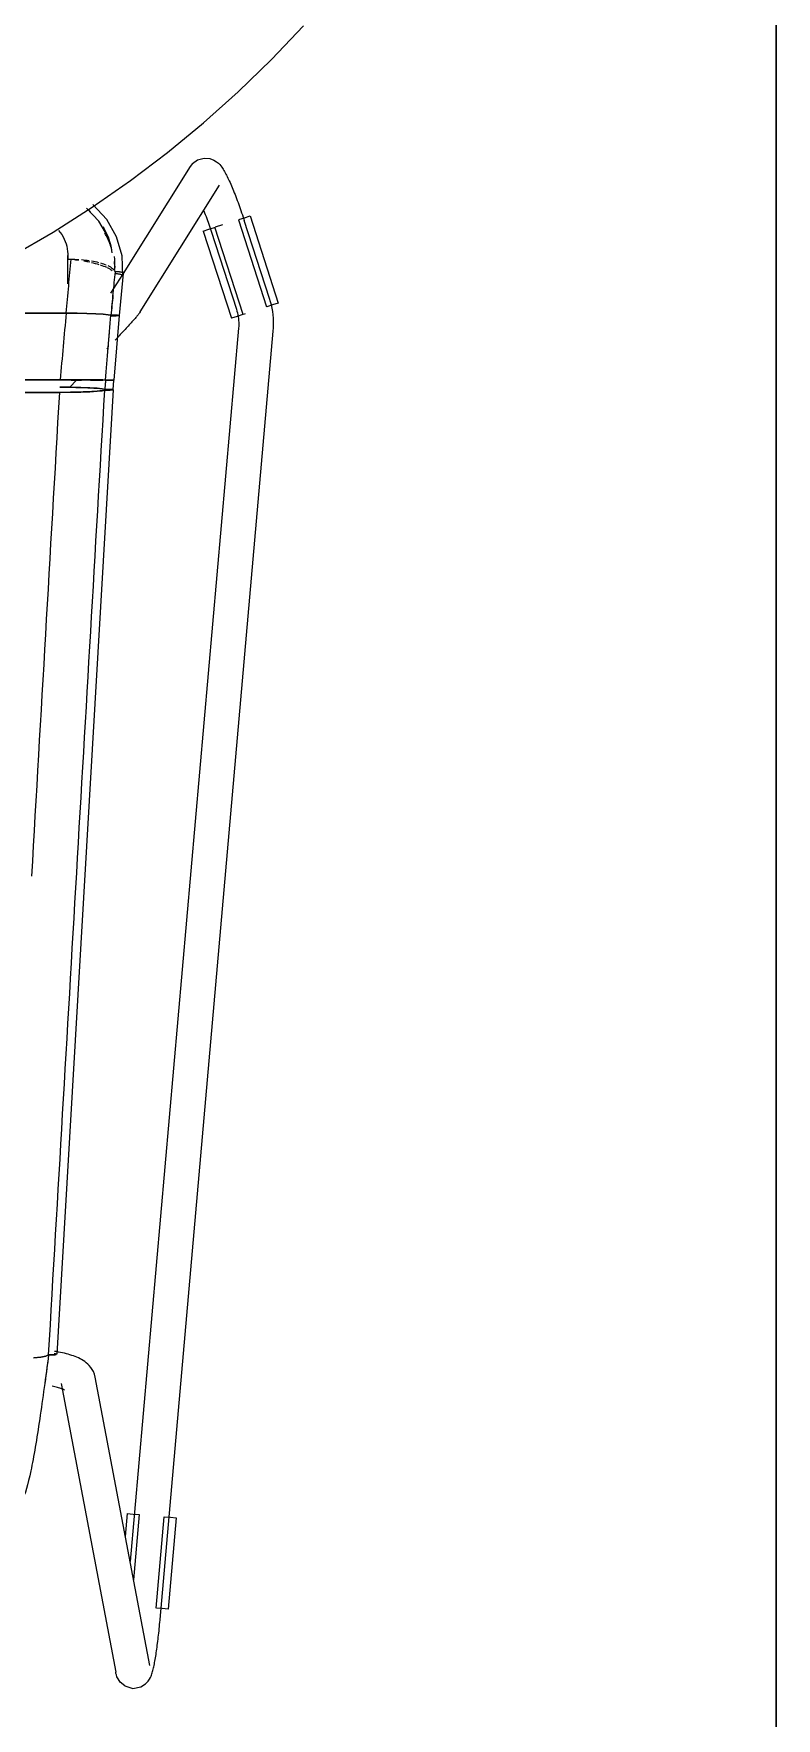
# Model space of a CAD drawing. Header units: millimetres. Extents: x 79795 to 317870, y -36033 to 97293.
# Drawn here: x 227655 to 227911, y 30207 to 30786 of the extents above; entities that cross this region are included whole.
import ezdxf

# ---------------------------------------------------------------- set-up
doc = ezdxf.new("R2010")
doc.units = ezdxf.units.MM
doc.header["$MEASUREMENT"] = 0
doc.layers.add('CSM-STL-XX-ZZ-M3-A-XXXX-00001_detached _19_04_21__rvt-1-Level 4$0$I-WALL', color=7, linetype='CONTINUOUS', lineweight=9)
doc.layers.add('I-FURN', color=8, linetype='CONTINUOUS', lineweight=9)

msp = doc.modelspace()

# ---------------------------------------------------------------- linework, layer by layer
at = {"layer": 'CSM-STL-XX-ZZ-M3-A-XXXX-00001_detached _19_04_21__rvt-1-Level 4$0$I-WALL', "lineweight": 30}
msp.add_line((227910.83, 34245.33), (227910.83, 29859.33), dxfattribs=at)
at = {"layer": 'I-FURN'}
for p, q in [((227737.18, 30777.56), (227748.22, 30789.14)), ((227725.68, 30766.43), (227737.18, 30777.56)), ((227713.75, 30755.77), (227725.68, 30766.43)), ((227701.4, 30745.6), (227713.75, 30755.77)), ((227688.66, 30735.93), (227701.4, 30745.6)), ((227710.04, 30741.82), (227709.15, 30740.7)), ((227710.04, 30741.82), (227711.78, 30743.05)), ((227711.78, 30743.05), (227714, 30743.63)), ((227714, 30743.63), (227715.98, 30743.46)), ((227715.98, 30743.46), (227717.36, 30742.94)), ((227717.36, 30742.94), (227718.27, 30742.37)), ((227718.27, 30742.37), (227718.9, 30741.85)), ((227718.9, 30741.85), (227719.37, 30741.39)), ((227719.37, 30741.39), (227719.73, 30740.96)), ((227675.54, 30726.77), (227688.66, 30735.93)), ((227709.15, 30740.7), (227686.12, 30703.93)), ((227719.73, 30740.96), (227720.05, 30740.56)), ((227720.05, 30740.56), (227720.32, 30740.17)), ((227720.32, 30740.17), (227720.58, 30739.78)), ((227720.58, 30739.78), (227720.82, 30739.39)), ((227720.82, 30739.39), (227721.06, 30738.99)), ((227721.06, 30738.99), (227721.29, 30738.58)), ((227721.29, 30738.58), (227721.52, 30738.15)), ((227721.52, 30738.15), (227721.75, 30737.71)), ((227721.75, 30737.71), (227721.98, 30737.26)), ((227721.98, 30737.26), (227722.21, 30736.78)), ((227722.21, 30736.78), (227722.44, 30736.29)), ((227722.44, 30736.29), (227722.67, 30735.78)), ((227722.67, 30735.78), (227722.91, 30735.25)), ((227692.02, 30690.74), (227719.32, 30734.33)), ((227722.91, 30735.25), (227723.15, 30734.71)), ((227723.15, 30734.71), (227723.4, 30734.15)), ((227723.4, 30734.15), (227723.64, 30733.57)), ((227723.64, 30733.57), (227723.89, 30732.97)), ((227723.89, 30732.97), (227724.14, 30732.36)), ((227724.14, 30732.36), (227724.39, 30731.74)), ((227724.39, 30731.74), (227724.64, 30731.1)), ((227724.64, 30731.1), (227724.89, 30730.44)), ((227724.89, 30730.44), (227725.15, 30729.78)), ((227725.15, 30729.78), (227725.4, 30729.1)), ((227662.06, 30718.15), (227675.54, 30726.77)), ((227677.83, 30721.93), (227673.57, 30726.4)), ((227680.52, 30722.51), (227675.77, 30727.66)), ((227713.96, 30725.44), (227714.19, 30724.82)), ((227714.19, 30724.82), (227714.42, 30724.18)), ((227714.42, 30724.18), (227714.66, 30723.54)), ((227725.4, 30729.1), (227725.66, 30728.41)), ((227725.66, 30728.41), (227725.91, 30727.71)), ((227725.91, 30727.71), (227726.16, 30727.01)), ((227726.16, 30727.01), (227726.42, 30726.29)), ((227726.42, 30726.29), (227726.67, 30725.57)), ((227726.67, 30725.57), (227726.92, 30724.84)), ((227726.92, 30724.84), (227727.17, 30724.11)), ((227727.17, 30724.11), (227727.42, 30723.37)), ((227681.2, 30716.1), (227677.83, 30721.93)), ((227683.91, 30716.5), (227680.52, 30722.51)), ((227713.68, 30718.51), (227715.63, 30719.14)), ((227713.68, 30718.51), (227723.37, 30688.51)), ((227714.66, 30723.54), (227714.9, 30722.88)), ((227714.9, 30722.88), (227715.13, 30722.21)), ((227715.13, 30722.21), (227715.37, 30721.54)), ((227715.37, 30721.54), (227715.6, 30720.86)), ((227715.6, 30720.86), (227715.83, 30720.18)), ((227715.63, 30719.14), (227717.6, 30719.78)), ((227715.83, 30720.18), (227716.06, 30719.49)), ((227716.06, 30719.49), (227716.29, 30718.8)), ((227716.29, 30718.8), (227716.4, 30718.47)), ((227716.4, 30718.47), (227725.11, 30691.65)), ((227727.41, 30689.81), (227717.72, 30719.82)), ((227720.3, 30720.65), (227717.82, 30719.85)), ((227725.79, 30722.43), (227735.48, 30692.42)), ((227725.91, 30722.46), (227727.88, 30723.1)), ((227727.42, 30723.37), (227727.66, 30722.63)), ((227727.66, 30722.63), (227727.81, 30722.17)), ((227736.52, 30695.36), (227727.81, 30722.17)), ((227727.88, 30723.1), (227729.83, 30723.73)), ((227729.83, 30723.73), (227739.52, 30693.72)), ((227648.25, 30710.07), (227662.06, 30718.15)), ((227685.78, 30709.98), (227683.91, 30716.5)), ((227667.07, 30708.86), (227668.12, 30708.86)), ((227667.12, 30700.35), (227667.12, 30710.1)), ((227686.07, 30703.07), (227685.78, 30709.98)), ((227685.89, 30703.56), (227681.85, 30697.11)), ((227686.19, 30703.97), (227684.77, 30689.48)), ((227736.54, 30695.31), (227736.52, 30695.36)), ((227736.87, 30694.22), (227736.54, 30695.31)), ((227666.42, 30690.31), (227606.3, 30690.31)), ((227606.3, 30690.31), (227666.42, 30690.31)), ((227670.18, 30690.28), (227666.42, 30690.31)), ((227666.54, 30690.31), (227670.18, 30690.28)), ((227670.27, 30690.28), (227673.71, 30690.21)), ((227673.71, 30690.21), (227670.28, 30690.28)), ((227676.81, 30690.09), (227673.71, 30690.21)), ((227673.78, 30690.2), (227676.81, 30690.09)), ((227679.29, 30689.94), (227676.81, 30690.09)), ((227676.85, 30690.09), (227679.29, 30689.94)), ((227681.03, 30689.76), (227679.29, 30689.94)), ((227679.31, 30689.94), (227681.03, 30689.76)), ((227681.92, 30689.57), (227681.03, 30689.76)), ((227681.03, 30689.76), (227681.91, 30689.57)), ((227681.91, 30689.57), (227682.38, 30689.58)), ((227682.39, 30689.58), (227681.92, 30689.57)), ((227681.93, 30689.38), (227682.4, 30689.38)), ((227682.4, 30689.38), (227681.93, 30689.38)), ((227682.38, 30689.58), (227682.88, 30689.58)), ((227682.88, 30689.58), (227682.39, 30689.58)), ((227682.4, 30689.38), (227682.9, 30689.37)), ((227682.9, 30689.37), (227682.4, 30689.38)), ((227683.38, 30689.58), (227682.88, 30689.58)), ((227682.88, 30689.58), (227683.37, 30689.58)), ((227682.9, 30689.37), (227683.39, 30689.38)), ((227683.39, 30689.38), (227682.9, 30689.37)), ((227684.76, 30689.48), (227682.94, 30667.28)), ((227683.37, 30689.58), (227683.82, 30689.56)), ((227683.83, 30689.56), (227683.38, 30689.58)), ((227683.39, 30689.38), (227683.84, 30689.39)), ((227683.84, 30689.39), (227683.39, 30689.38)), ((227683.82, 30689.56), (227684.21, 30689.55)), ((227684.21, 30689.55), (227683.83, 30689.56)), ((227684.51, 30689.53), (227684.21, 30689.55)), ((227684.21, 30689.55), (227684.5, 30689.53)), ((227684.22, 30689.41), (227684.51, 30689.43)), ((227684.51, 30689.43), (227684.22, 30689.41)), ((227684.7, 30689.5), (227684.51, 30689.53)), ((227684.51, 30689.43), (227684.7, 30689.45)), ((227684.7, 30689.45), (227684.51, 30689.43)), ((227684.69, 30689.5), (227684.76, 30689.48)), ((227684.77, 30689.48), (227684.7, 30689.5)), ((227684.7, 30689.45), (227684.77, 30689.48)), ((227684.76, 30689.48), (227684.7, 30689.45)), ((227690.9, 30689.26), (227690.7, 30689.02)), ((227691.09, 30689.49), (227690.9, 30689.26)), ((227691.27, 30689.71), (227691.09, 30689.49)), ((227691.44, 30689.93), (227691.27, 30689.71)), ((227691.62, 30690.16), (227691.44, 30689.93)), ((227691.8, 30690.42), (227691.62, 30690.16)), ((227692.02, 30690.74), (227691.8, 30690.42)), ((227725.11, 30691.65), (227725.3, 30691.02)), ((227725.3, 30691.02), (227725.47, 30690.37)), ((227727.29, 30689.77), (227725.32, 30689.14)), ((227725.47, 30690.37), (227725.61, 30689.73)), ((227725.61, 30689.73), (227725.72, 30689.08)), ((227728.17, 30690.06), (227727.51, 30689.84)), ((227737.57, 30693.09), (227735.6, 30692.46)), ((227737.15, 30693.12), (227736.87, 30694.22)), ((227737.39, 30692), (227737.15, 30693.12)), ((227737.59, 30690.87), (227737.39, 30692)), ((227739.52, 30693.72), (227737.57, 30693.09)), ((227737.74, 30689.74), (227737.59, 30690.87)), ((227737.84, 30688.6), (227737.74, 30689.74)), ((227686, 30683.8), (227685.59, 30683.35)), ((227686.41, 30684.23), (227686, 30683.8)), ((227686.8, 30684.66), (227686.41, 30684.23)), ((227687.18, 30685.07), (227686.8, 30684.66)), ((227687.55, 30685.47), (227687.18, 30685.07)), ((227687.9, 30685.86), (227687.55, 30685.47)), ((227688.25, 30686.24), (227687.9, 30685.86)), ((227688.58, 30686.6), (227688.25, 30686.24)), ((227725.85, 30685.09), (227688.57, 30260.74)), ((227688.89, 30686.96), (227688.58, 30686.6)), ((227689.19, 30687.29), (227688.89, 30686.96)), ((227689.48, 30687.62), (227689.19, 30687.29)), ((227689.75, 30687.92), (227689.48, 30687.62)), ((227690.01, 30688.22), (227689.75, 30687.92)), ((227690.25, 30688.5), (227690.01, 30688.22)), ((227690.48, 30688.76), (227690.25, 30688.5)), ((227690.7, 30689.02), (227690.48, 30688.76)), ((227698.86, 30240.72), (227737.81, 30684.04)), ((227725.32, 30689.14), (227723.37, 30688.51)), ((227725.72, 30689.08), (227725.81, 30688.42)), ((227725.81, 30688.42), (227725.87, 30687.76)), ((227725.9, 30685.77), (227725.86, 30685.11)), ((227725.86, 30685.11), (227725.86, 30685.09)), ((227725.87, 30687.76), (227725.91, 30687.1)), ((227725.92, 30686.44), (227725.9, 30685.77)), ((227725.91, 30687.1), (227725.92, 30686.44)), ((227737.81, 30684.04), (227737.89, 30685.18)), ((227737.9, 30687.46), (227737.84, 30688.6)), ((227737.89, 30685.18), (227737.92, 30686.32)), ((227737.92, 30686.32), (227737.9, 30687.46)), ((227681.03, 30678.52), (227680.55, 30678.01)), ((227683.85, 30681.49), (227683.39, 30681.01)), ((227684.3, 30681.97), (227683.85, 30681.49)), ((227684.74, 30682.44), (227684.3, 30681.97)), ((227685.17, 30682.9), (227684.74, 30682.44)), ((227685.59, 30683.35), (227685.17, 30682.9)), ((227530.84, 30667.34), (227664.47, 30667.34)), ((227664.47, 30667.34), (227530.84, 30667.34)), ((227664.47, 30667.34), (227668.26, 30667.34)), ((227668.26, 30667.34), (227664.47, 30667.34)), ((227667.7, 30664.66), (227670.27, 30667.33)), ((227668.26, 30667.34), (227671.83, 30667.33)), ((227671.83, 30667.33), (227668.26, 30667.34)), ((227671.82, 30667.22), (227668.26, 30667.21)), ((227668.27, 30667.21), (227671.82, 30667.22)), ((227671.83, 30667.33), (227674.96, 30667.32)), ((227674.96, 30667.32), (227671.83, 30667.33)), ((227677.44, 30667.24), (227674.94, 30667.23)), ((227674.95, 30667.23), (227677.45, 30667.24)), ((227674.96, 30667.32), (227677.46, 30667.31)), ((227677.47, 30667.31), (227674.96, 30667.32)), ((227679.19, 30667.25), (227677.44, 30667.24)), ((227677.45, 30667.24), (227679.2, 30667.25)), ((227677.47, 30667.31), (227679.21, 30667.3)), ((227679.21, 30667.3), (227677.47, 30667.31)), ((227679.21, 30667.3), (227680.1, 30667.28)), ((227680.1, 30667.28), (227679.21, 30667.3)), ((227680.56, 30667.27), (227680.09, 30667.27)), ((227680.09, 30667.27), (227680.56, 30667.27)), ((227680.1, 30667.28), (227680.57, 30667.28)), ((227680.57, 30667.28), (227680.1, 30667.28)), ((227681.06, 30667.27), (227680.56, 30667.27)), ((227680.56, 30667.27), (227681.06, 30667.27)), ((227680.57, 30667.28), (227681.07, 30667.28)), ((227681.07, 30667.28), (227680.57, 30667.28)), ((227681.55, 30667.27), (227681.06, 30667.27)), ((227681.06, 30667.27), (227681.55, 30667.27)), ((227681.07, 30667.28), (227681.56, 30667.28)), ((227681.56, 30667.28), (227681.07, 30667.28)), ((227682, 30667.27), (227681.55, 30667.27)), ((227681.55, 30667.27), (227682, 30667.27)), ((227681.56, 30667.28), (227682.01, 30667.28)), ((227682.01, 30667.28), (227681.56, 30667.28)), ((227682.38, 30667.27), (227682, 30667.27)), ((227682, 30667.27), (227682.39, 30667.27)), ((227682.01, 30667.28), (227682.39, 30667.28)), ((227682.39, 30667.28), (227682.01, 30667.28)), ((227682.68, 30667.27), (227682.38, 30667.27)), ((227682.39, 30667.28), (227682.68, 30667.28)), ((227682.69, 30667.28), (227682.39, 30667.28)), ((227682.39, 30667.27), (227682.68, 30667.27)), ((227682.67, 30663.92), (227682.93, 30667.28)), ((227682.68, 30667.28), (227682.87, 30667.28)), ((227682.87, 30667.27), (227682.68, 30667.27)), ((227682.68, 30667.27), (227682.87, 30667.27)), ((227682.87, 30667.28), (227682.69, 30667.28)), ((227682.87, 30667.28), (227682.93, 30667.28)), ((227682.93, 30667.28), (227682.87, 30667.27)), ((227682.87, 30667.27), (227682.94, 30667.28)), ((227682.94, 30667.28), (227682.87, 30667.28)), ((227501.61, 30663.02), (227664.21, 30663.02)), ((227664.21, 30663.02), (227501.61, 30663.02)), ((227682.66, 30663.92), (227663.38, 30332.01)), ((227664.21, 30663.02), (227667.99, 30663.05)), ((227668, 30664.78), (227664.32, 30664.81)), ((227667.99, 30663.05), (227671.56, 30663.13)), ((227671.55, 30664.7), (227668, 30664.78)), ((227674.67, 30664.58), (227671.55, 30664.7)), ((227671.56, 30663.13), (227674.69, 30663.25)), ((227677.17, 30664.42), (227674.67, 30664.58)), ((227674.69, 30663.25), (227677.19, 30663.41)), ((227678.92, 30664.23), (227677.17, 30664.42)), ((227677.19, 30663.41), (227678.94, 30663.61)), ((227679.82, 30664.02), (227678.92, 30664.23)), ((227678.94, 30663.61), (227679.83, 30663.82)), ((227680.29, 30664.03), (227679.82, 30664.02)), ((227679.83, 30663.82), (227680.3, 30663.81)), ((227680.79, 30664.03), (227680.29, 30664.03)), ((227680.3, 30663.81), (227680.8, 30663.81)), ((227681.28, 30664.02), (227680.79, 30664.03)), ((227680.8, 30663.81), (227681.29, 30663.81)), ((227681.73, 30664.01), (227681.28, 30664.02)), ((227681.29, 30663.81), (227681.74, 30663.82)), ((227682.11, 30663.99), (227681.73, 30664.01)), ((227681.74, 30663.82), (227682.12, 30663.84)), ((227682.41, 30663.97), (227682.11, 30663.99)), ((227682.12, 30663.84), (227682.41, 30663.86)), ((227682.6, 30663.94), (227682.41, 30663.97)), ((227682.41, 30663.86), (227682.6, 30663.89)), ((227682.66, 30663.92), (227682.6, 30663.94)), ((227682.6, 30663.89), (227682.66, 30663.92)), ((227655.36, 30330.74), (227657.86, 30331.05)), ((227657.86, 30331.05), (227655.4, 30330.74)), ((227657.86, 30331.05), (227659.61, 30331.42)), ((227659.61, 30331.42), (227657.87, 30331.05)), ((227659.61, 30331.42), (227660.51, 30331.82)), ((227660.51, 30331.82), (227659.61, 30331.42)), ((227660.51, 30331.82), (227660.98, 30331.8)), ((227660.98, 30331.8), (227660.51, 30331.82)), ((227660.98, 30331.8), (227661.48, 30331.8)), ((227661.48, 30331.8), (227660.98, 30331.8)), ((227661.48, 30331.8), (227661.97, 30331.8)), ((227661.97, 30331.8), (227661.48, 30331.8)), ((227661.97, 30331.8), (227662.42, 30331.83)), ((227662.43, 30331.83), (227661.97, 30331.8)), ((227662.42, 30331.83), (227662.81, 30331.86)), ((227662.81, 30331.86), (227662.43, 30331.83)), ((227662.84, 30332.15), (227662.46, 30332.19)), ((227662.46, 30332.19), (227662.84, 30332.15)), ((227663.27, 30332.92), (227662.57, 30333.03)), ((227662.81, 30331.86), (227663.11, 30331.9)), ((227663.11, 30331.9), (227662.81, 30331.86)), ((227663.13, 30332.11), (227662.84, 30332.15)), ((227662.84, 30332.15), (227663.13, 30332.11)), ((227663.96, 30332.79), (227663.27, 30332.92)), ((227663.37, 30332.01), (227663.31, 30332.06)), ((227663.31, 30332.06), (227663.38, 30332.01)), ((227664.64, 30332.66), (227663.96, 30332.79)), ((227665.31, 30332.51), (227664.64, 30332.66)), ((227665.97, 30332.36), (227665.31, 30332.51)), ((227666.61, 30332.2), (227665.97, 30332.36)), ((227667.24, 30332.03), (227666.61, 30332.2)), ((227667.86, 30331.84), (227667.24, 30332.03)), ((227668.46, 30331.65), (227667.86, 30331.84)), ((227669.06, 30331.44), (227668.46, 30331.65)), ((227669.64, 30331.22), (227669.06, 30331.44)), ((227670.21, 30330.99), (227669.64, 30331.22)), ((227670.77, 30330.74), (227670.21, 30330.99)), ((227671.32, 30330.46), (227670.77, 30330.74)), ((227671.85, 30330.17), (227671.32, 30330.46)), ((227672.39, 30329.85), (227671.85, 30330.17)), ((227672.93, 30329.49), (227672.39, 30329.85)), ((227673.46, 30329.09), (227672.93, 30329.49)), ((227673.99, 30328.64), (227673.46, 30329.09)), ((227674.51, 30328.12), (227673.99, 30328.64)), ((227675.02, 30327.52), (227674.51, 30328.12)), ((227675.51, 30326.83), (227675.02, 30327.52)), ((227675.94, 30326.04), (227675.51, 30326.83)), ((227676.31, 30325.15), (227675.94, 30326.04)), ((227676.57, 30324.16), (227676.31, 30325.15)), ((227695.38, 30224.87), (227676.57, 30324.16)), ((227662.23, 30320.9), (227661.74, 30321)), ((227662.7, 30320.8), (227662.23, 30320.9)), ((227663.14, 30320.7), (227662.7, 30320.8)), ((227663.56, 30320.59), (227663.14, 30320.7)), ((227663.96, 30320.48), (227663.56, 30320.59)), ((227664.32, 30320.37), (227663.96, 30320.48)), ((227664.66, 30320.27), (227664.32, 30320.37)), ((227664.96, 30320.16), (227664.66, 30320.27)), ((227664.78, 30321.93), (227683.59, 30222.64)), ((227665.23, 30320.06), (227664.96, 30320.16)), ((227665.47, 30319.96), (227665.23, 30320.06)), ((227665.66, 30319.88), (227665.47, 30319.96)), ((227665.81, 30319.8), (227665.66, 30319.88)), ((227665.9, 30319.76), (227665.81, 30319.8)), ((227665.97, 30319.71), (227665.9, 30319.76)), ((227666, 30319.7), (227665.97, 30319.71)), ((227687.52, 30277.22), (227686.83, 30269.33)), ((227687.52, 30277.22), (227689.57, 30277.04)), ((227689.57, 30277.04), (227691.63, 30276.86)), ((227689.78, 30254.37), (227691.76, 30276.85)), ((227700.2, 30276.11), (227697.44, 30244.7)), ((227700.33, 30276.1), (227702.39, 30275.92)), ((227704.43, 30275.74), (227701.67, 30244.33)), ((227702.39, 30275.92), (227704.43, 30275.74)), ((227699.63, 30244.51), (227697.57, 30244.69)), ((227701.67, 30244.33), (227699.63, 30244.51)), ((227698.49, 30236.83), (227698.56, 30237.57)), ((227698.56, 30237.57), (227698.64, 30238.31)), ((227698.64, 30238.31), (227698.71, 30239.06)), ((227698.71, 30239.06), (227698.78, 30239.81)), ((227698.78, 30239.81), (227698.85, 30240.56)), ((227698.85, 30240.56), (227698.86, 30240.72)), ((227697.82, 30231.22), (227697.91, 30231.88)), ((227697.91, 30231.88), (227697.99, 30232.55)), ((227697.99, 30232.55), (227698.08, 30233.24)), ((227698.08, 30233.24), (227698.16, 30233.94)), ((227698.16, 30233.94), (227698.25, 30234.65)), ((227698.25, 30234.65), (227698.33, 30235.37)), ((227698.33, 30235.37), (227698.41, 30236.09)), ((227698.41, 30236.09), (227698.49, 30236.83)), ((227696.8, 30224.98), (227696.9, 30225.46)), ((227696.9, 30225.46), (227696.99, 30225.96)), ((227696.99, 30225.96), (227697.09, 30226.47)), ((227697.09, 30226.47), (227697.18, 30227)), ((227697.18, 30227), (227697.27, 30227.56)), ((227697.27, 30227.56), (227697.37, 30228.12)), ((227697.37, 30228.12), (227697.46, 30228.71)), ((227697.46, 30228.71), (227697.55, 30229.31)), ((227697.55, 30229.31), (227697.64, 30229.93)), ((227697.64, 30229.93), (227697.73, 30230.57)), ((227697.73, 30230.57), (227697.82, 30231.22)), ((227683.68, 30222.22), (227683.59, 30222.64)), ((227683.81, 30221.7), (227683.68, 30222.22)), ((227684.03, 30221.08), (227683.81, 30221.7)), ((227684.4, 30220.28), (227684.03, 30221.08)), ((227685.15, 30219.2), (227684.4, 30220.28)), ((227694.75, 30219.48), (227695.23, 30220.18)), ((227695.23, 30220.18), (227695.53, 30220.74)), ((227695.53, 30220.74), (227695.75, 30221.21)), ((227695.75, 30221.21), (227695.91, 30221.64)), ((227695.91, 30221.64), (227696.06, 30222.05)), ((227696.06, 30222.05), (227696.18, 30222.44)), ((227696.18, 30222.44), (227696.3, 30222.84)), ((227696.3, 30222.84), (227696.4, 30223.24)), ((227696.4, 30223.24), (227696.51, 30223.65)), ((227696.51, 30223.65), (227696.61, 30224.08)), ((227696.61, 30224.08), (227696.71, 30224.52)), ((227696.71, 30224.52), (227696.8, 30224.98)), ((227686.73, 30217.88), (227685.15, 30219.2)), ((227686.73, 30217.88), (227689.48, 30217.04)), ((227689.48, 30217.04), (227692.24, 30217.53)), ((227692.24, 30217.53), (227693.89, 30218.57)), ((227693.89, 30218.57), (227694.75, 30219.48))]:
    msp.add_line(p, q, dxfattribs=at)
for points in [[(227673.51, 30726.38), (227673.97, 30726), (227674.44, 30725.6), (227674.9, 30725.2)], [(227668.12, 30708.86), (227667.86, 30705.83), (227667.31, 30699.69), (227666.72, 30693.44), (227666.42, 30690.31)], [(227667.12, 30710.38), (227667.13, 30709.87), (227667.11, 30709.36), (227667.07, 30708.86)], [(227668.12, 30708.86), (227669.06, 30708.85), (227669.99, 30708.82), (227670.9, 30708.76)], [(227670.95, 30708.44), (227670.48, 30708.51), (227670.01, 30708.56), (227669.53, 30708.61)], [(227671.83, 30708.69), (227672.73, 30708.62), (227673.62, 30708.51), (227674.47, 30708.39)], [(227674.64, 30707.79), (227673.99, 30707.93), (227673.33, 30708.07), (227672.64, 30708.19)], [(227677.9, 30706.94), (227677.1, 30707.19), (227676.22, 30707.42), (227675.3, 30707.64)], [(227675.32, 30708.26), (227676.16, 30708.11), (227676.97, 30707.95), (227677.71, 30707.76)], [(227680.52, 30705.95), (227679.89, 30706.25), (227679.14, 30706.52), (227678.32, 30706.79)], [(227678.37, 30707.58), (227679.1, 30707.37), (227679.74, 30707.14), (227680.34, 30706.89)], [(227683.01, 30709.81), (227683.2, 30708.57), (227683.24, 30707.32), (227683.24, 30706.05)], [(227683.31, 30705.36), (227683.29, 30706.25), (227683.24, 30707.15), (227683.13, 30708.04)], [(227682.34, 30704.88), (227681.93, 30705.2), (227681.41, 30705.53), (227680.77, 30705.84)], [(227683.35, 30704.52), (227683.11, 30702.08), (227682.63, 30697.13), (227682.16, 30692.09), (227681.92, 30689.57)], [(227686, 30703.22), (227685.96, 30703.27), (227685.84, 30703.36), (227685.54, 30703.49), (227685.16, 30703.61), (227684.7, 30703.7), (227684.21, 30703.77), (227683.71, 30703.8), (227683.4, 30703.8), (227683.25, 30703.79)], [(227682.63, 30696.47), (227682.41, 30694.18), (227682.18, 30691.88), (227681.95, 30689.57)], [(227666.54, 30690.31), (227666.19, 30686.49), (227665.85, 30682.66), (227665.51, 30678.83)], [(227680.1, 30667.28), (227680.4, 30671), (227681.01, 30678.44), (227681.61, 30685.86), (227681.91, 30689.57)], [(227665.51, 30678.83), (227665.16, 30675), (227664.82, 30671.17), (227664.47, 30667.34)], [(227680.09, 30667.27), (227680.05, 30666.73), (227679.96, 30665.64), (227679.87, 30664.56), (227679.82, 30664.02)], [(227680.1, 30667.28), (227680.05, 30666.71), (227679.96, 30665.55), (227679.87, 30664.39), (227679.83, 30663.82)], [(227664.21, 30663.02), (227661.01, 30607.5), (227657.82, 30551.97), (227654.62, 30496.53)], [(227660.51, 30331.82), (227663.73, 30387.06), (227670.17, 30497.65), (227676.61, 30608.41), (227679.83, 30663.82)], [(227679.82, 30664.02), (227680.42, 30664.03), (227681.92, 30664.03), (227682.67, 30663.95), (227682.67, 30663.92)], [(227660.49, 30331.81), (227660.1, 30328.68), (227659.7, 30325.52), (227659.31, 30322.41)]]:
    msp.add_open_spline(points, degree=3, dxfattribs=at)
for points, knots in [([(227663.96, 30718.75), (227664.72, 30717.85), (227666.65, 30714.85), (227667.28, 30711.24), (227667.07, 30708.86)], [0.5, 0.5, 0.5, 0.5, 0.6666667, 1, 1, 1, 1]), ([(227679.15, 30719.99), (227679.71, 30719.09), (227681.38, 30716.27), (227681.99, 30713.17), (227682.28, 30711.03)], [0.591443, 0.591443, 0.591443, 0.591443, 0.6666667, 0.8236682, 0.8236682, 0.8236682, 0.8236682]), ([(227682.27, 30712.13), (227681.88, 30713.48), (227681.15, 30715.43), (227680.15, 30717.26), (227679.8, 30717.84)], [0.2297626, 0.2297626, 0.2297626, 0.2297626, 0.3333333, 0.3824546, 0.3824546, 0.3824546, 0.3824546]), ([(227680.83, 30706.68), (227681.51, 30706.36), (227682.64, 30705.66), (227683.21, 30704.92), (227683.35, 30704.52)], [0.6690305, 0.6690305, 0.6690305, 0.6690305, 0.8333333, 1, 1, 1, 1]), ([(227683.35, 30704.52), (227683.49, 30704.54), (227683.78, 30704.58), (227684.2, 30704.59), (227684.58, 30704.58), (227684.87, 30704.56), (227685.14, 30704.52), (227685.39, 30704.48), (227685.61, 30704.41), (227685.81, 30704.35), (227686, 30704.25), (227686.11, 30704.16), (227686.14, 30704.12)], [0, 0, 0, 0, 0.0555556, 0.1111111, 0.1666667, 0.1944444, 0.2222222, 0.2777778, 0.3055556, 0.3333333, 0.3888889, 0.4444444, 0.4444444, 0.4444444, 0.4444444]), ([(227680.09, 30667.27), (227680.4, 30670.96), (227680.84, 30676.3), (227681.28, 30681.63), (227681.42, 30683.27)], [0, 0, 0, 0, 0.5, 0.7233886, 0.7233886, 0.7233886, 0.7233886]), ([(227679.83, 30663.82), (227679.55, 30663.67), (227678.16, 30663.46), (227674.81, 30663.24), (227671.64, 30663.12), (227668.03, 30663.04), (227665.49, 30663.02), (227664.21, 30663.02)], [-1, -1, -1, -1, -0.666667, -0.5, -0.333333, -0.166667, 0, 0, 0, 0]), ([(227664.32, 30664.81), (227666.84, 30664.81), (227670.6, 30664.75), (227674.79, 30664.59), (227678.14, 30664.37), (227679.53, 30664.16), (227679.82, 30664.02)], [-0.996036, -0.996036, -0.996036, -0.996036, -0.6666667, -0.5, -0.3333333, 0, 0, 0, 0]), ([(227682.67, 30663.92), (227682.67, 30663.9), (227682.53, 30663.87), (227682.14, 30663.84), (227681.75, 30663.82), (227681.3, 30663.81), (227680.8, 30663.8), (227680.3, 30663.81), (227679.98, 30663.81), (227679.83, 30663.82)], [-0.498493, -0.498493, -0.498493, -0.498493, -0.375, -0.3125, -0.25, -0.1875, -0.125, -0.0625, 0, 0, 0, 0]), ([(227660.51, 30331.82), (227659.49, 30324.27), (227657.46, 30309.06), (227654.41, 30290.62), (227651.97, 30282.32), (227650.55, 30280.72), (227650.14, 30280.52)], [0, 0, 0, 0, 0.25, 0.5, 0.75, 0.8499411, 0.8499411, 0.8499411, 0.8499411])]:
    msp.add_open_spline(points, degree=3, knots=knots, dxfattribs=at)

doc.saveas('drawing.dxf')
